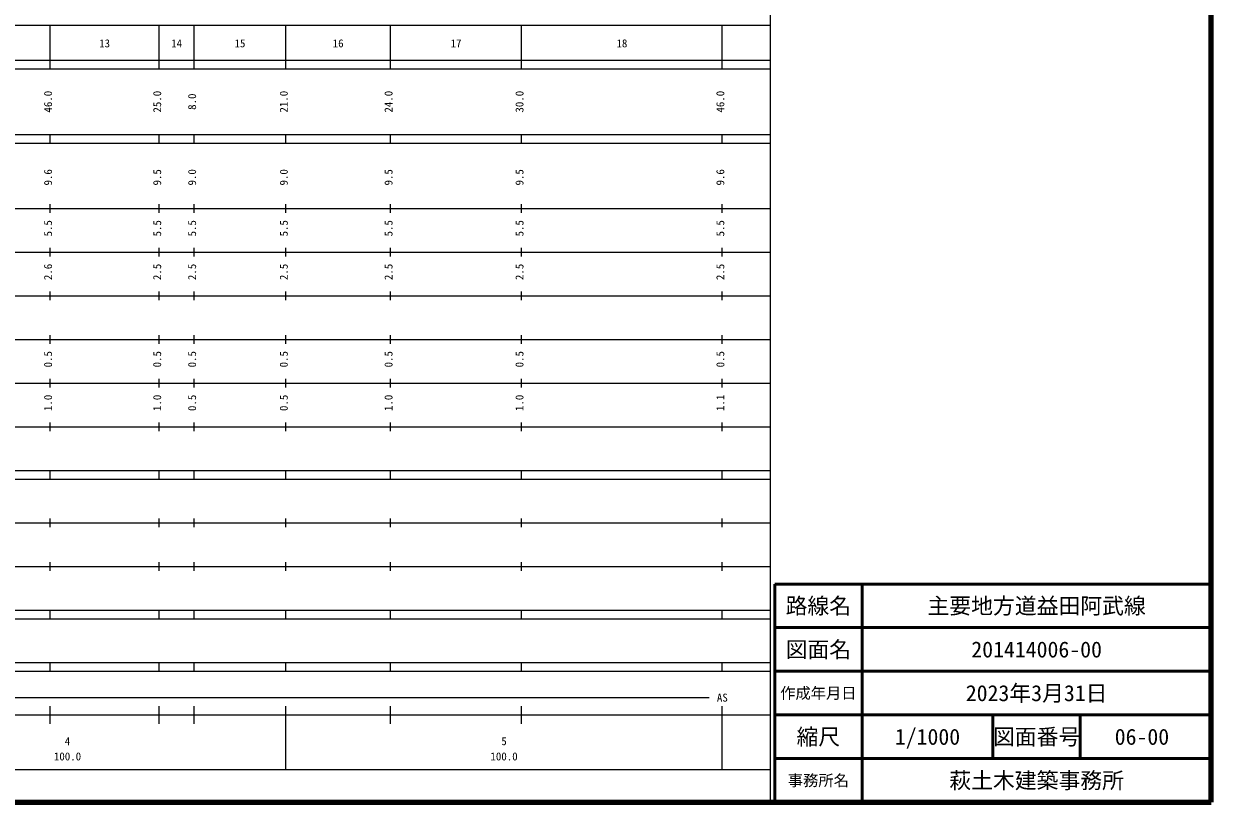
# Model space of a CAD drawing. Units: millimetres on the paper, enlarged 1000 times. Extents: x 40000 to 680000, y 20000 to 380000.
# Drawn here: x 407975 to 680000, y 20000 to 198357 of the extents above; entities that cross this region are included whole.
import ezdxf
from ezdxf.enums import TextEntityAlignment as Align

# ---------------------------------------------------------------- set-up
doc = ezdxf.new("R2010")
doc.units = ezdxf.units.MM
doc.header["$LTSCALE"] = 1000
for name, color, linetype, lineweight in [('M-TTL', 2, 'Continuous', 140), ('M-TTL-BAND', 7, 'Continuous', 25), ('M-TTL-FRAM', 2, 'Continuous', 50), ('M-TTL-LINE', 7, 'Continuous', 50)]:
    doc.layers.add(name, color=color, linetype=linetype, lineweight=lineweight)
doc.layers.add('M-TTL-TXT', color=7, linetype='Continuous')
doc.styles.add('ＭＳ ゴシック', font='')
doc.styles.get('ＭＳ ゴシック').set_extended_font_data('MS Gothic')

msp = doc.modelspace()

# ---------------------------------------------------------------- linework, layer by layer
at = {"layer": 'M-TTL'}
for p, q in [((680000, 20000), (680000, 380000)), ((40000, 20000), (680000, 20000))]:
    msp.add_line(p, q, dxfattribs=at)
at = {"layer": 'M-TTL-BAND'}
for p, q in [((579000, 20000), (579000, 370000)), ((68000, 198000), (579000, 198000)), ((414000, 188000), (414000, 198000)), ((439000, 188000), (439000, 198000)), ((447000, 188000), (447000, 198000)), ((468000, 188000), (468000, 198000)), ((492000, 188000), (492000, 198000)), ((522000, 188000), (522000, 198000)), ((568000, 188000), (568000, 198000)), ((40000, 190000), (579000, 190000)), ((40000, 188000), (579000, 188000)), ((40000, 173000), (579000, 173000)), ((414000, 171000), (414000, 173000)), ((439000, 171000), (439000, 173000)), ((447000, 171000), (447000, 173000)), ((468000, 171000), (468000, 173000)), ((492000, 171000), (492000, 173000)), ((522000, 171000), (522000, 173000)), ((568000, 171000), (568000, 173000)), ((40000, 171000), (579000, 171000)), ((40000, 156000), (579000, 156000)), ((414000, 155000), (414000, 157000)), ((439000, 155000), (439000, 157000)), ((447000, 155000), (447000, 157000)), ((468000, 155000), (468000, 157000)), ((492000, 155000), (492000, 157000)), ((522000, 155000), (522000, 157000)), ((568000, 155000), (568000, 157000)), ((414000, 145000), (414000, 147000)), ((439000, 145000), (439000, 147000)), ((447000, 145000), (447000, 147000)), ((468000, 145000), (468000, 147000)), ((492000, 145000), (492000, 147000)), ((522000, 145000), (522000, 147000)), ((568000, 145000), (568000, 147000)), ((46000, 146000), (579000, 146000)), ((414000, 135000), (414000, 137000)), ((439000, 135000), (439000, 137000)), ((447000, 135000), (447000, 137000)), ((468000, 135000), (468000, 137000)), ((492000, 135000), (492000, 137000)), ((522000, 135000), (522000, 137000)), ((568000, 135000), (568000, 137000)), ((52000, 136000), (579000, 136000)), ((46000, 126000), (579000, 126000)), ((414000, 125000), (414000, 127000)), ((439000, 125000), (439000, 127000)), ((447000, 125000), (447000, 127000)), ((468000, 125000), (468000, 127000)), ((492000, 125000), (492000, 127000)), ((522000, 125000), (522000, 127000)), ((568000, 125000), (568000, 127000)), ((414000, 115000), (414000, 117000)), ((439000, 115000), (439000, 117000)), ((447000, 115000), (447000, 117000)), ((468000, 115000), (468000, 117000)), ((492000, 115000), (492000, 117000)), ((522000, 115000), (522000, 117000)), ((568000, 115000), (568000, 117000)), ((52000, 116000), (579000, 116000)), ((414000, 105000), (414000, 107000)), ((439000, 105000), (439000, 107000)), ((447000, 105000), (447000, 107000)), ((468000, 105000), (468000, 107000)), ((492000, 105000), (492000, 107000)), ((522000, 105000), (522000, 107000)), ((568000, 105000), (568000, 107000)), ((46000, 106000), (579000, 106000)), ((40000, 96000), (579000, 96000)), ((414000, 94000), (414000, 96000)), ((439000, 94000), (439000, 96000)), ((447000, 94000), (447000, 96000)), ((468000, 94000), (468000, 96000)), ((492000, 94000), (492000, 96000)), ((522000, 94000), (522000, 96000)), ((568000, 94000), (568000, 96000)), ((40000, 94000), (579000, 94000)), ((414000, 83000), (414000, 85000)), ((439000, 83000), (439000, 85000)), ((447000, 83000), (447000, 85000)), ((468000, 83000), (468000, 85000)), ((492000, 83000), (492000, 85000)), ((522000, 83000), (522000, 85000)), ((568000, 83000), (568000, 85000)), ((49000, 84000), (579000, 84000)), ((40000, 74000), (579000, 74000)), ((414000, 73000), (414000, 75000)), ((439000, 73000), (439000, 75000)), ((447000, 73000), (447000, 75000)), ((468000, 73000), (468000, 75000)), ((492000, 73000), (492000, 75000)), ((522000, 73000), (522000, 75000)), ((568000, 73000), (568000, 75000)), ((40000, 64000), (579000, 64000)), ((414000, 62000), (414000, 64000)), ((439000, 62000), (439000, 64000)), ((447000, 62000), (447000, 64000)), ((468000, 62000), (468000, 64000)), ((492000, 62000), (492000, 64000)), ((522000, 62000), (522000, 64000)), ((568000, 62000), (568000, 64000)), ((40000, 62000), (579000, 62000)), ((40000, 52000), (579000, 52000)), ((414000, 50000), (414000, 52000)), ((439000, 50000), (439000, 52000)), ((447000, 50000), (447000, 52000)), ((468000, 50000), (468000, 52000)), ((492000, 50000), (492000, 52000)), ((522000, 50000), (522000, 52000)), ((568000, 50000), (568000, 52000)), ((40000, 50000), (579000, 50000)), ((71000, 44000), (565000, 44000)), ((414000, 38000), (414000, 42000)), ((439000, 38000), (439000, 42000)), ((447000, 38000), (447000, 42000)), ((468000, 27500), (468000, 42000)), ((492000, 38000), (492000, 42000)), ((522000, 38000), (522000, 42000)), ((568000, 27500), (568000, 42000)), ((40000, 40000), (579000, 40000)), ((68000, 27500), (579000, 27500))]:
    msp.add_line(p, q, dxfattribs=at)
at = {"layer": 'M-TTL-FRAM'}
for p, q in [((680000, 70000), (580000, 70000)), ((580000, 70000), (580000, 20000))]:
    msp.add_line(p, q, dxfattribs=at)
at = {"layer": 'M-TTL-LINE'}
for p, q in [((600000, 70000), (600000, 20000)), ((680000, 60000), (580000, 60000)), ((680000, 50000), (580000, 50000)), ((680000, 40000), (580000, 40000)), ((630000, 40000), (630000, 30000)), ((650000, 40000), (650000, 30000)), ((680000, 30000), (580000, 30000))]:
    msp.add_line(p, q, dxfattribs=at)

# ---------------------------------------------------------------- texts
at = {"layer": 'M-TTL-BAND', "style": 'ＭＳ ゴシック'}
for s, p in [('13', (426500, 192405)), ('14', (443000, 192405)), ('15', (457500, 192405)), ('16', (480000, 192405)), ('17', (507000, 192405)), ('18', (545000, 192405)), ('AS', (568000, 42500)), ('4', (418000, 32523)), ('5', (518000, 32523)), ('100.0', (418000, 29033)), ('100.0', (518000, 29033))]:
    msp.add_text(s, height=1833, dxfattribs=at).set_placement(p, align=Align.BOTTOM_CENTER)
for s, p in [('46.0', (415000, 180500)), ('25.0', (440000, 180500)), ('21.0', (469000, 180500)), ('24.0', (493000, 180500)), ('30.0', (523000, 180500)), ('46.0', (569000, 180500)), ('8.0', (448000, 180500)), ('9.6', (415000, 163174)), ('9.5', (440000, 163174)), ('9.0', (448000, 163174)), ('9.0', (469000, 163174)), ('9.5', (493000, 163174)), ('9.5', (523000, 163174)), ('9.6', (569000, 163174)), ('5.5', (415000, 151500)), ('5.5', (440000, 151500)), ('5.5', (448000, 151500)), ('5.5', (469000, 151500)), ('5.5', (493000, 151500)), ('5.5', (523000, 151500)), ('5.5', (569000, 151500)), ('2.6', (415000, 141500)), ('2.5', (440000, 141500)), ('2.5', (448000, 141500)), ('2.5', (469000, 141500)), ('2.5', (493000, 141500)), ('2.5', (523000, 141500)), ('2.5', (569000, 141500)), ('0.5', (415000, 121500)), ('0.5', (440000, 121500)), ('0.5', (448000, 121500)), ('0.5', (469000, 121500)), ('0.5', (493000, 121500)), ('0.5', (523000, 121500)), ('0.5', (569000, 121500)), ('1.0', (415000, 111500)), ('1.0', (440000, 111500)), ('0.5', (448000, 111500)), ('0.5', (469000, 111500)), ('1.0', (493000, 111500)), ('1.0', (523000, 111500)), ('1.1', (569000, 111500))]:
    msp.add_text(s, height=1833, rotation=90, dxfattribs=at).set_placement(p, align=Align.BOTTOM_CENTER)
at = {"layer": 'M-TTL-TXT', "style": 'ＭＳ ゴシック'}
for s, height, p in [('路線名', 3666, (590000, 65000)), ('路線名', 3666, (590000, 65000)), ('主要地方道益田阿武線', 3666, (640000, 65000)), ('図面名', 3666, (590000, 55000)), ('図面名', 3666, (590000, 55000)), ('201414006-00', 3666, (640000, 55000)), ('作成年月日', 2566, (590000, 45000)), ('作成年月日', 2566, (590000, 45000)), ('2023年3月31日', 3666, (640000, 45000)), ('縮尺', 3666, (590000, 35000)), ('縮尺', 3666, (590000, 35000)), ('1/1000', 3666, (615000, 35000)), ('図面番号', 3666, (640000, 35000)), ('図面番号', 3666, (640000, 35000)), ('06-00', 3666, (664125, 35000)), ('萩土木建築事務所', 3666, (640000, 25000)), ('事務所名', 2566, (590000, 25000)), ('事務所名', 2566, (590000, 25000))]:
    msp.add_text(s, height=height, dxfattribs=at).set_placement(p, align=Align.MIDDLE_CENTER)

doc.saveas('drawing.dxf')
